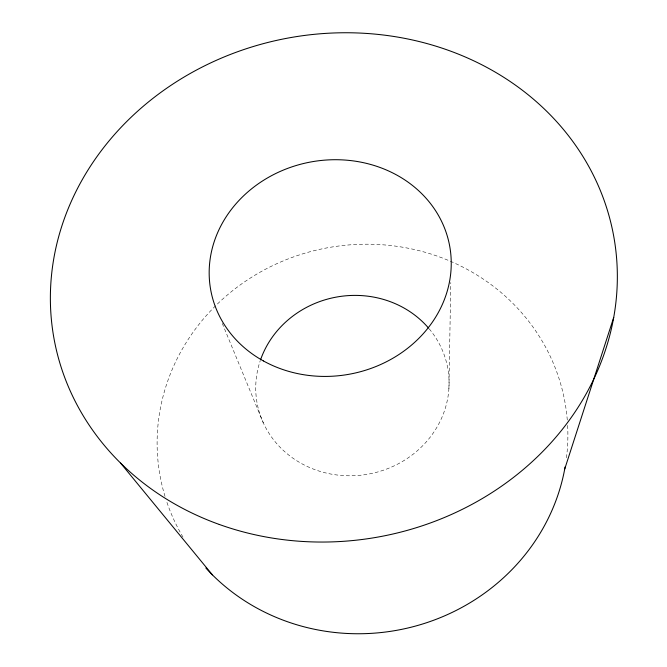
<?xml version="1.0" encoding="UTF-8"?>
<svg xmlns="http://www.w3.org/2000/svg" width="667" height="667" viewBox="0 0 667 667"><rect width="100%" height="100%" fill="white"/><g stroke="black" fill="none" stroke-linecap="round" stroke-linejoin="round"><path stroke-width="0.5" stroke-dasharray="3.33 2.5" d="M448.908 388.728L450.792 282.5M222.286 323.428L263.307 422.853M165.032 496.44A205.769 194.372 -10.7 0 1 326.338 247.999A205.769 194.372 -10.7 0 1 567.3 420.285M567.642 425.396A205.769 194.372 -10.7 0 1 566.358 458.654M182.975 537.11A205.769 194.372 -10.7 0 1 166.6 501.359M429.206 328.856A96.915 89.953 -10.7 0 1 369.159 473.97A96.915 89.953 -10.7 0 1 260.188 360.872"/><path stroke-width="1" d="M564.741 468.951L613.715 317.434M120.577 463.09L212.398 574.854M565.107 466.908A205.769 194.372 -10.7 0 1 417.175 625.604A205.769 194.372 -10.7 0 1 205.886 568.051M260.522 359.897A96.915 89.953 -10.7 0 1 335.668 297.215A96.915 89.953 -10.7 0 1 428.539 328.072M219.251 524.445A284.509 253.527 -10.7 0 0 615.716 249.458A284.509 253.527 -10.7 0 0 166.608 88.294A284.509 253.527 -10.7 0 0 219.251 524.445M263.373 360.922A121.477 107.854 -10.7 0 0 451.017 270.002A121.477 107.854 -10.7 0 0 276.23 173.278A121.477 107.854 -10.7 0 0 263.373 360.922"/></g></svg>
